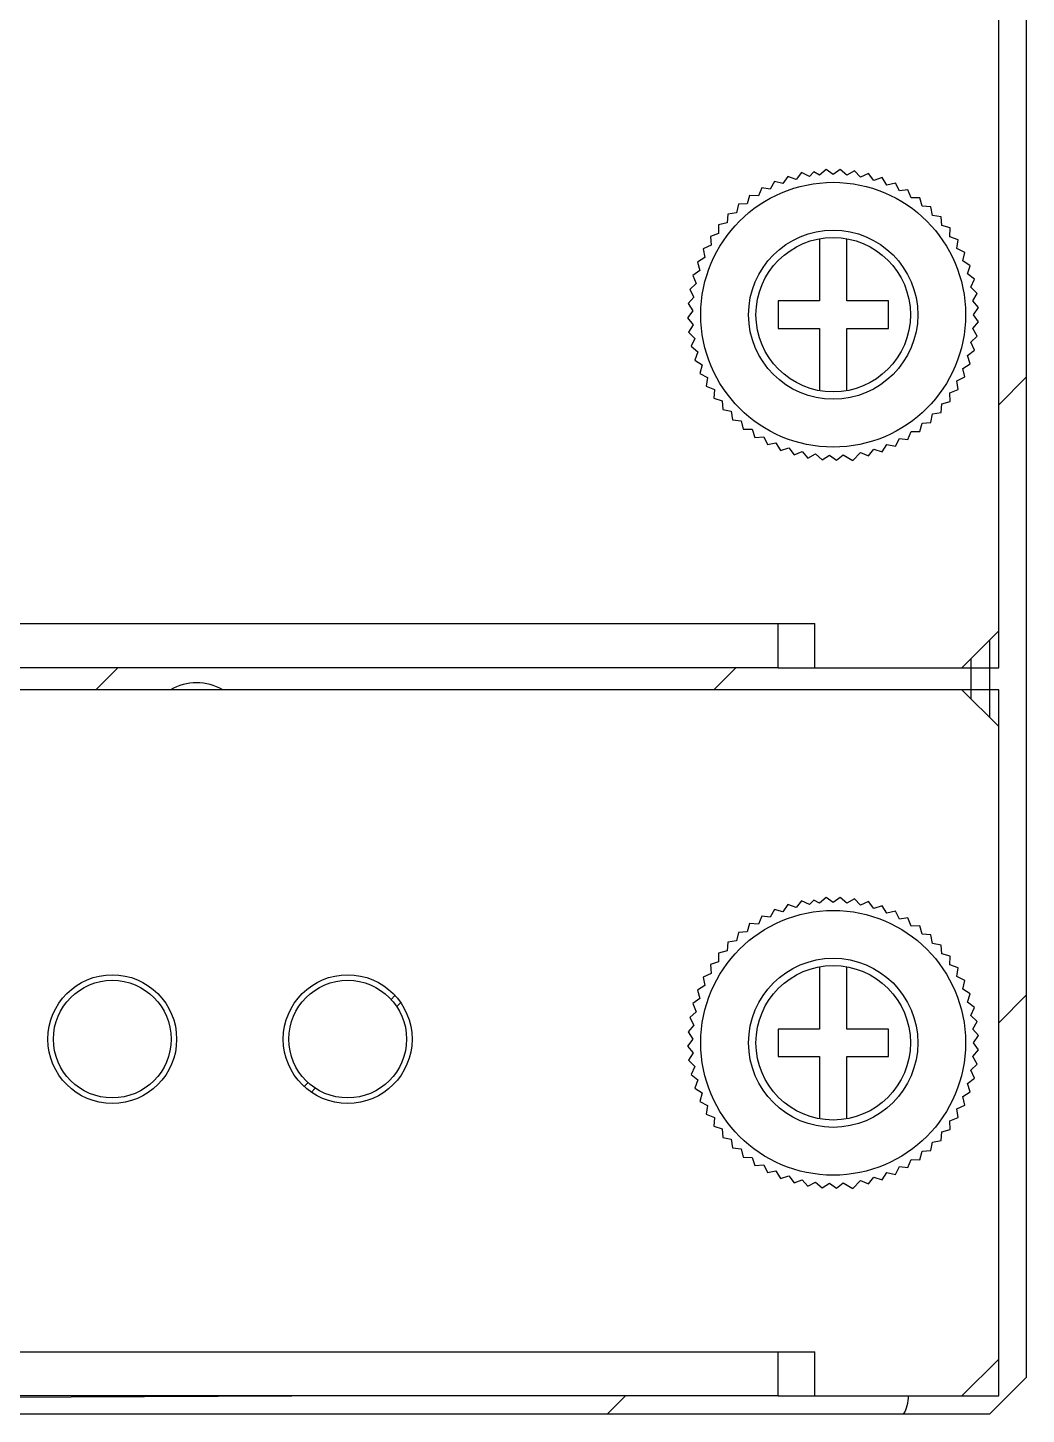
# Model space of a CAD drawing. Header units: millimetres. Extents: x 2890 to 3977, y 86 to 903.
# Drawn here: x 3237.97 to 3265.12, y 743.93 to 781.64 of the extents above; entities that cross this region are included whole.
import ezdxf

# ---------------------------------------------------------------- set-up
doc = ezdxf.new("R2010")
doc.units = ezdxf.units.MM
for name, color, linetype in [('00_COMPONENTS', 7, 'Continuous'), ('05_ALL_CURVES', 7, 'Continuous'), ('ECAD_MARK-2MM', 7, 'Continuous')]:
    doc.layers.add(name, color=color, linetype=linetype)

msp = doc.modelspace()

# ---------------------------------------------------------------- linework, layer by layer
at = {"layer": '00_COMPONENTS', "color": 3, "linetype": 'Continuous'}
for p, q in [((3265.119, 822.536), (3265.119, 744.936)), ((3265.119, 744.936), (3264.119, 743.936)), ((3264.119, 743.936), (3170.119, 743.936))]:
    msp.add_line(p, q, dxfattribs=at)
at = {"layer": '00_COMPONENTS', "color": 7, "linetype": 'Continuous'}
for p, q in [((3264.369, 765.236), (3264.369, 782.436)), ((3258.636, 777.597), (3258.503, 777.401)), ((3258.859, 777.517), (3258.636, 777.597)), ((3259.011, 777.7), (3258.859, 777.517)), ((3259.225, 777.598), (3259.011, 777.7)), ((3259.346, 777.718), (3259.225, 777.598)), ((3259.494, 777.635), (3259.346, 777.718)), ((3259.674, 777.789), (3259.494, 777.635)), ((3259.869, 777.653), (3259.674, 777.789)), ((3260.063, 777.789), (3259.869, 777.653)), ((3260.243, 777.635), (3260.063, 777.789)), ((3260.449, 777.751), (3260.243, 777.635)), ((3260.613, 777.58), (3260.449, 777.751)), ((3260.83, 777.675), (3260.613, 777.58)), ((3260.977, 777.489), (3260.83, 777.675)), ((3261.202, 777.563), (3260.977, 777.489)), ((3261.329, 777.363), (3261.202, 777.563)), ((3257.926, 777.284), (3257.834, 777.066)), ((3258.16, 777.25), (3257.926, 777.284)), ((3258.273, 777.458), (3258.16, 777.25)), ((3258.503, 777.401), (3258.273, 777.458)), ((3261.561, 777.414), (3261.329, 777.363)), ((3261.668, 777.202), (3261.561, 777.414)), ((3261.903, 777.231), (3261.668, 777.202)), ((3261.989, 777.01), (3261.903, 777.231)), ((3257.291, 776.839), (3257.243, 776.607)), ((3257.527, 776.851), (3257.291, 776.839)), ((3257.597, 777.077), (3257.527, 776.851)), ((3257.834, 777.066), (3257.597, 777.077)), ((3262.226, 777.015), (3261.989, 777.01)), ((3262.29, 776.787), (3262.226, 777.015)), ((3262.527, 776.769), (3262.29, 776.787)), ((3262.568, 776.535), (3262.527, 776.769)), ((3257.009, 776.572), (3256.984, 776.336)), ((3257.243, 776.607), (3257.009, 776.572)), ((3262.801, 776.494), (3262.568, 776.535)), ((3262.819, 776.258), (3262.801, 776.494)), ((3256.753, 776.041), (3256.53, 775.961)), ((3256.754, 776.278), (3256.753, 776.041)), ((3256.984, 776.336), (3256.754, 776.278)), ((3263.048, 776.194), (3262.819, 776.258)), ((3263.042, 775.957), (3263.048, 776.194)), ((3256.552, 775.725), (3256.338, 775.624)), ((3256.338, 775.624), (3256.383, 775.391)), ((3256.53, 775.961), (3256.552, 775.725)), ((3259.494, 775.902), (3259.494, 774.211)), ((3260.244, 774.211), (3260.244, 775.902)), ((3263.263, 775.871), (3263.042, 775.957)), ((3263.235, 775.635), (3263.263, 775.871)), ((3263.446, 775.528), (3263.235, 775.635)), ((3256.383, 775.391), (3256.179, 775.269)), ((3256.179, 775.269), (3256.247, 775.042)), ((3263.395, 775.297), (3263.446, 775.528)), ((3263.595, 775.169), (3263.395, 775.297)), ((3256.247, 775.042), (3256.057, 774.901)), ((3256.057, 774.901), (3256.146, 774.681)), ((3263.521, 774.944), (3263.595, 775.169)), ((3263.708, 774.798), (3263.521, 774.944)), ((3256.146, 774.681), (3255.971, 774.522)), ((3255.971, 774.522), (3256.081, 774.312)), ((3263.612, 774.581), (3263.708, 774.798)), ((3263.784, 774.417), (3263.612, 774.581)), ((3256.081, 774.312), (3255.922, 774.137)), ((3255.922, 774.137), (3256.053, 773.939)), ((3258.369, 774.211), (3258.369, 773.461)), ((3259.494, 774.211), (3258.369, 774.211)), ((3261.369, 774.211), (3260.244, 774.211)), ((3261.369, 773.461), (3261.369, 774.211)), ((3263.667, 774.21), (3263.784, 774.417)), ((3263.822, 774.03), (3263.667, 774.21)), ((3256.053, 773.939), (3255.912, 773.748)), ((3255.912, 773.748), (3256.061, 773.564)), ((3263.686, 773.836), (3263.822, 774.03)), ((3263.822, 773.642), (3263.686, 773.836)), ((3256.061, 773.564), (3255.939, 773.361)), ((3255.939, 773.361), (3256.106, 773.192)), ((3258.369, 773.461), (3259.494, 773.461)), ((3259.494, 773.461), (3259.494, 771.77)), ((3260.244, 771.77), (3260.244, 773.461)), ((3260.244, 773.461), (3261.369, 773.461)), ((3263.667, 773.462), (3263.822, 773.642)), ((3263.784, 773.255), (3263.667, 773.462)), ((3256.106, 773.192), (3256.005, 772.978)), ((3256.005, 772.978), (3256.187, 772.827)), ((3263.612, 773.091), (3263.784, 773.255)), ((3263.708, 772.874), (3263.612, 773.091)), ((3256.187, 772.827), (3256.108, 772.603)), ((3256.108, 772.603), (3256.304, 772.471)), ((3263.521, 772.728), (3263.708, 772.874)), ((3263.595, 772.503), (3263.521, 772.728)), ((3256.304, 772.471), (3256.246, 772.241)), ((3256.246, 772.241), (3256.455, 772.128)), ((3263.395, 772.375), (3263.595, 772.503)), ((3263.446, 772.144), (3263.395, 772.375)), ((3256.455, 772.128), (3256.42, 771.893)), ((3256.42, 771.893), (3256.639, 771.802)), ((3263.235, 772.037), (3263.446, 772.144)), ((3263.263, 771.801), (3263.235, 772.037)), ((3256.639, 771.802), (3256.627, 771.565)), ((3256.627, 771.565), (3256.854, 771.495)), ((3256.854, 771.495), (3256.866, 771.258)), ((3262.819, 771.414), (3263.048, 771.478)), ((3263.042, 771.715), (3263.263, 771.801)), ((3263.048, 771.478), (3263.042, 771.715)), ((3256.866, 771.258), (3257.098, 771.211)), ((3257.098, 771.211), (3257.133, 770.976)), ((3262.527, 770.903), (3262.568, 771.137)), ((3262.568, 771.137), (3262.801, 771.178)), ((3262.801, 771.178), (3262.819, 771.414)), ((3257.133, 770.976), (3257.369, 770.952)), ((3257.369, 770.952), (3257.426, 770.722)), ((3257.426, 770.722), (3257.663, 770.72)), ((3257.663, 770.72), (3257.743, 770.497)), ((3262.226, 770.657), (3262.29, 770.885)), ((3262.29, 770.885), (3262.527, 770.903)), ((3257.743, 770.497), (3257.979, 770.519)), ((3257.979, 770.519), (3258.081, 770.305)), ((3258.081, 770.305), (3258.314, 770.35)), ((3258.314, 770.35), (3258.435, 770.147)), ((3261.561, 770.258), (3261.668, 770.47)), ((3261.668, 770.47), (3261.903, 770.441)), ((3261.903, 770.441), (3261.989, 770.662)), ((3261.989, 770.662), (3262.226, 770.657)), ((3258.435, 770.147), (3258.663, 770.214)), ((3258.663, 770.214), (3258.804, 770.024)), ((3258.804, 770.024), (3259.023, 770.114)), ((3259.023, 770.114), (3259.183, 769.938)), ((3259.183, 769.938), (3259.392, 770.049)), ((3259.392, 770.049), (3259.568, 769.89)), ((3259.568, 769.89), (3259.766, 770.02)), ((3259.766, 770.02), (3259.956, 769.879)), ((3259.956, 769.879), (3260.14, 770.029)), ((3260.14, 770.029), (3260.402, 769.872)), ((3260.402, 769.872), (3260.613, 770.092)), ((3260.613, 770.092), (3260.83, 769.997)), ((3260.83, 769.997), (3260.977, 770.183)), ((3260.977, 770.183), (3261.202, 770.11)), ((3261.202, 770.11), (3261.329, 770.309)), ((3261.329, 770.309), (3261.561, 770.258)), ((3174.869, 765.436), (3259.369, 765.436)), ((3258.369, 764.236), (3258.369, 765.436)), ((3259.369, 764.236), (3259.369, 765.436)), ((3263.369, 764.236), (3264.369, 765.236)), ((3264.119, 764.986), (3264.119, 762.886)), ((3258.369, 764.236), (3175.869, 764.236)), ((3259.369, 764.236), (3263.369, 764.236)), ((3263.369, 763.636), (3235.219, 763.636)), ((3264.369, 762.636), (3263.369, 763.636)), ((3264.369, 745.436), (3264.369, 762.636)), ((3259.011, 757.9), (3258.859, 757.717)), ((3259.225, 757.798), (3259.011, 757.9)), ((3259.346, 757.918), (3259.225, 757.798)), ((3259.494, 757.835), (3259.346, 757.918)), ((3259.674, 757.989), (3259.494, 757.835)), ((3259.869, 757.853), (3259.674, 757.989)), ((3260.063, 757.989), (3259.869, 757.853)), ((3260.243, 757.835), (3260.063, 757.989)), ((3260.449, 757.951), (3260.243, 757.835)), ((3260.613, 757.78), (3260.449, 757.951)), ((3258.273, 757.658), (3258.16, 757.45)), ((3258.503, 757.601), (3258.273, 757.658)), ((3258.636, 757.797), (3258.503, 757.601)), ((3258.859, 757.717), (3258.636, 757.797)), ((3260.83, 757.875), (3260.613, 757.78)), ((3260.977, 757.689), (3260.83, 757.875)), ((3261.202, 757.763), (3260.977, 757.689)), ((3261.329, 757.563), (3261.202, 757.763)), ((3261.561, 757.614), (3261.329, 757.563)), ((3261.668, 757.402), (3261.561, 757.614)), ((3257.597, 757.277), (3257.527, 757.051)), ((3257.834, 757.266), (3257.597, 757.277)), ((3257.926, 757.484), (3257.834, 757.266)), ((3258.16, 757.45), (3257.926, 757.484)), ((3261.903, 757.431), (3261.668, 757.402)), ((3261.989, 757.21), (3261.903, 757.431)), ((3262.226, 757.215), (3261.989, 757.21)), ((3262.29, 756.987), (3262.226, 757.215)), ((3257.009, 756.772), (3256.984, 756.536)), ((3257.243, 756.807), (3257.009, 756.772)), ((3257.291, 757.039), (3257.243, 756.807)), ((3257.527, 757.051), (3257.291, 757.039)), ((3262.527, 756.969), (3262.29, 756.987)), ((3262.568, 756.735), (3262.527, 756.969)), ((3256.754, 756.478), (3256.753, 756.241)), ((3256.984, 756.536), (3256.754, 756.478)), ((3262.801, 756.694), (3262.568, 756.735)), ((3262.819, 756.458), (3262.801, 756.694)), ((3263.048, 756.394), (3262.819, 756.458)), ((3263.042, 756.157), (3263.048, 756.394)), ((3256.753, 756.241), (3256.53, 756.161)), ((3256.53, 756.161), (3256.552, 755.925)), ((3259.494, 756.102), (3259.494, 754.411)), ((3260.244, 754.411), (3260.244, 756.102)), ((3263.263, 756.071), (3263.042, 756.157)), ((3263.235, 755.835), (3263.263, 756.071)), ((3256.552, 755.925), (3256.338, 755.824)), ((3256.338, 755.824), (3256.383, 755.591)), ((3263.446, 755.728), (3263.235, 755.835)), ((3263.395, 755.497), (3263.446, 755.728)), ((3256.383, 755.591), (3256.179, 755.469)), ((3256.179, 755.469), (3256.247, 755.242)), ((3263.595, 755.369), (3263.395, 755.497)), ((3263.521, 755.144), (3263.595, 755.369)), ((3256.146, 754.881), (3255.971, 754.722)), ((3256.247, 755.242), (3256.057, 755.101)), ((3256.057, 755.101), (3256.146, 754.881)), ((3263.708, 754.998), (3263.521, 755.144)), ((3263.612, 754.781), (3263.708, 754.998)), ((3256.081, 754.512), (3255.922, 754.337)), ((3255.971, 754.722), (3256.081, 754.512)), ((3263.784, 754.617), (3263.612, 754.781)), ((3263.667, 754.41), (3263.784, 754.617)), ((3256.053, 754.139), (3255.912, 753.948)), ((3255.922, 754.337), (3256.053, 754.139)), ((3258.369, 754.411), (3258.369, 753.661)), ((3259.494, 754.411), (3258.369, 754.411)), ((3261.369, 754.411), (3260.244, 754.411)), ((3261.369, 753.661), (3261.369, 754.411)), ((3263.822, 754.23), (3263.667, 754.41)), ((3263.686, 754.036), (3263.822, 754.23)), ((3255.912, 753.948), (3256.061, 753.764)), ((3256.061, 753.764), (3255.939, 753.561)), ((3263.667, 753.662), (3263.822, 753.842)), ((3263.822, 753.842), (3263.686, 754.036)), ((3255.939, 753.561), (3256.106, 753.392)), ((3256.106, 753.392), (3256.005, 753.178)), ((3258.369, 753.661), (3259.494, 753.661)), ((3259.494, 753.661), (3259.494, 751.97)), ((3260.244, 751.97), (3260.244, 753.661)), ((3260.244, 753.661), (3261.369, 753.661)), ((3263.612, 753.291), (3263.784, 753.455)), ((3263.784, 753.455), (3263.667, 753.662)), ((3256.005, 753.178), (3256.187, 753.027)), ((3256.187, 753.027), (3256.108, 752.803)), ((3263.521, 752.928), (3263.708, 753.074)), ((3263.708, 753.074), (3263.612, 753.291)), ((3256.108, 752.803), (3256.304, 752.671)), ((3256.304, 752.671), (3256.246, 752.441)), ((3263.395, 752.575), (3263.595, 752.703)), ((3263.595, 752.703), (3263.521, 752.928)), ((3256.246, 752.441), (3256.455, 752.328)), ((3256.455, 752.328), (3256.42, 752.093)), ((3263.235, 752.237), (3263.446, 752.344)), ((3263.263, 752.001), (3263.235, 752.237)), ((3263.446, 752.344), (3263.395, 752.575)), ((3256.42, 752.093), (3256.639, 752.002)), ((3256.639, 752.002), (3256.627, 751.765)), ((3263.042, 751.915), (3263.263, 752.001)), ((3263.048, 751.678), (3263.042, 751.915)), ((3256.627, 751.765), (3256.854, 751.695)), ((3256.854, 751.695), (3256.866, 751.458)), ((3262.801, 751.378), (3262.819, 751.614)), ((3262.819, 751.614), (3263.048, 751.678)), ((3256.866, 751.458), (3257.098, 751.411)), ((3257.098, 751.411), (3257.133, 751.176)), ((3257.133, 751.176), (3257.369, 751.152)), ((3257.369, 751.152), (3257.426, 750.922)), ((3262.29, 751.085), (3262.527, 751.103)), ((3262.527, 751.103), (3262.568, 751.337)), ((3262.568, 751.337), (3262.801, 751.378)), ((3257.426, 750.922), (3257.663, 750.92)), ((3257.663, 750.92), (3257.743, 750.697)), ((3261.903, 750.641), (3261.989, 750.862)), ((3261.989, 750.862), (3262.226, 750.857)), ((3262.226, 750.857), (3262.29, 751.085)), ((3257.743, 750.697), (3257.979, 750.719)), ((3257.979, 750.719), (3258.081, 750.505)), ((3258.081, 750.505), (3258.314, 750.55)), ((3258.314, 750.55), (3258.435, 750.347)), ((3258.435, 750.347), (3258.663, 750.414)), ((3258.663, 750.414), (3258.804, 750.224)), ((3260.83, 750.197), (3260.977, 750.383)), ((3260.977, 750.383), (3261.202, 750.31)), ((3261.202, 750.31), (3261.329, 750.509)), ((3261.329, 750.509), (3261.561, 750.458)), ((3261.561, 750.458), (3261.668, 750.67)), ((3261.668, 750.67), (3261.903, 750.641)), ((3258.804, 750.224), (3259.023, 750.314)), ((3259.023, 750.314), (3259.183, 750.138)), ((3259.183, 750.138), (3259.392, 750.249)), ((3259.392, 750.249), (3259.568, 750.09)), ((3259.568, 750.09), (3259.766, 750.22)), ((3259.766, 750.22), (3259.956, 750.079)), ((3259.956, 750.079), (3260.14, 750.229)), ((3260.14, 750.229), (3260.402, 750.072)), ((3260.402, 750.072), (3260.613, 750.292)), ((3260.613, 750.292), (3260.83, 750.197)), ((3174.869, 745.636), (3259.369, 745.636)), ((3258.369, 744.436), (3258.369, 745.636)), ((3259.369, 744.436), (3259.369, 745.636)), ((3263.369, 744.436), (3264.369, 745.436)), ((3258.369, 744.436), (3175.869, 744.436)), ((3245.149, 744.426), (3235.02, 744.383)), ((3259.369, 744.436), (3263.369, 744.436))]:
    msp.add_line(p, q, dxfattribs=at)
at = {"layer": '00_COMPONENTS', "color": 40, "linetype": 'Continuous'}
for p, q in [((3264.369, 764.236), (3264.369, 765.236)), ((3258.369, 764.236), (3259.369, 764.236)), ((3263.369, 764.236), (3264.369, 764.236)), ((3264.369, 763.636), (3263.369, 763.636)), ((3264.369, 762.636), (3264.369, 763.636)), ((3264.369, 744.436), (3264.369, 745.436)), ((3258.369, 744.436), (3259.369, 744.436)), ((3263.369, 744.436), (3264.369, 744.436))]:
    msp.add_line(p, q, dxfattribs=at)
at = {"layer": '00_COMPONENTS', "color": 142, "linetype": 'Continuous', "true_color": 0x0099cc}
msp.add_line((3263.615, 764.482), (3263.615, 763.39), dxfattribs=at)
at = {"layer": '00_COMPONENTS', "color": 2, "linetype": 'Continuous'}
for p, q in [((3247.848, 755.212), (3247.954, 755.318)), ((3245.486, 752.85), (3245.593, 752.957))]:
    msp.add_line(p, q, dxfattribs=at)
at = {"layer": '00_COMPONENTS', "color": 7, "linetype": 'Continuous'}
for centre, radius in [((3259.869, 773.836), 3.6), ((3259.869, 773.836), 2.3), ((3259.869, 773.836), 2.1), ((3259.869, 754.036), 3.6), ((3259.869, 754.036), 2.3), ((3259.869, 754.036), 2.1), ((3240.269, 754.136), 1.75), ((3240.269, 754.136), 1.6), ((3246.669, 754.136), 1.75), ((3246.669, 754.136), 1.6)]:
    msp.add_circle(centre, radius, dxfattribs=at)
msp.add_arc((3260.919, 744.436), 1, 329.8779, 0, dxfattribs=at)
at = {"layer": '05_ALL_CURVES', "color": 2, "linetype": 'Continuous'}
for p, q in [((3264.369, 771.384), (3265.119, 772.133)), ((3239.82, 763.636), (3240.42, 764.236)), ((3256.621, 763.636), (3257.221, 764.236)), ((3264.369, 754.583), (3265.119, 755.333)), ((3248, 755.015), (3248.109, 755.124)), ((3245.681, 752.695), (3245.789, 752.804)), ((3253.722, 743.936), (3254.222, 744.436))]:
    msp.add_line(p, q, dxfattribs=at)
at = {"layer": 'ECAD_MARK-2MM', "color": 7, "linetype": 'Continuous'}
msp.add_arc((3242.561, 762.406), 1.421, 59.9483, 120.0517, dxfattribs=at)

doc.saveas('drawing.dxf')
